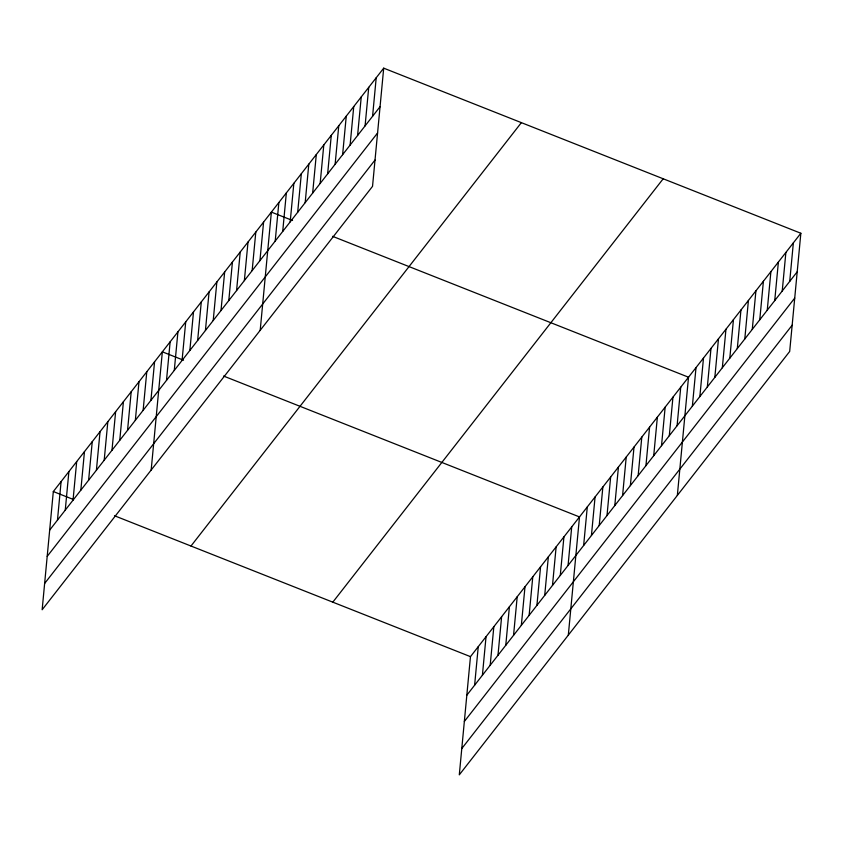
<?xml version="1.0" encoding="UTF-8"?>
<svg xmlns="http://www.w3.org/2000/svg" width="843" height="843" viewBox="0 0 843 843"><rect width="100%" height="100%" fill="white"/><g stroke="black" fill="none" stroke-linecap="round" stroke-linejoin="round"><path stroke-width="1.26" d="M383.702 68.157L53.32 491.543L42.15 609.742L372.532 186.356L383.702 68.157L800.85 233.258L789.68 351.457L459.298 774.843L470.468 656.644L800.85 233.258M57.472 520.11L61.107 481.564M65.259 510.131L68.894 471.585M73.046 500.152L76.681 461.606M80.833 490.162L84.469 451.627M88.62 480.183L92.256 441.648M96.408 470.204L100.043 431.669M104.195 460.225L107.83 421.679M111.982 450.246L115.628 411.7M119.769 440.267L123.415 401.721M127.556 430.288L131.202 391.742M135.344 420.309L138.99 381.763M143.131 410.33L146.777 371.784M150.918 400.351L154.564 361.805M151.171 470.025L162.351 351.826L183.521 360.203M166.493 380.393L170.138 341.847M174.28 370.414L177.926 331.868M182.067 360.425L185.713 321.889M189.854 350.446L193.5 311.91M197.641 340.467L201.287 301.931M205.429 330.488L209.075 291.941M213.216 320.509L216.862 281.962M221.003 310.53L224.649 271.983M228.79 300.551L232.436 262.004M236.577 290.572L240.223 252.025M244.365 280.593L248.011 242.046M252.152 270.614L255.798 232.067M259.939 260.635L263.585 222.088M260.202 330.308L271.372 212.109L292.553 220.487M275.218 241.056L278.864 202.51M282.711 231.456L286.346 192.91M290.192 221.857L293.838 183.321M297.684 212.267L301.33 173.721M305.177 202.668L308.812 164.122M312.658 193.068L316.304 154.532M320.15 183.479L323.796 144.933M327.642 173.879L331.278 135.333M335.124 164.28L338.77 125.733M342.616 154.68L346.262 116.144M350.108 145.091L353.744 106.545M357.59 135.491L361.236 96.945M365.082 125.892L368.728 87.345M372.574 116.302L376.21 77.756M474.62 685.211L478.255 646.665M482.407 675.232L486.042 636.686M490.194 665.253L493.829 626.707M497.981 655.274L501.617 616.728M505.768 645.295L509.404 606.749M513.556 635.316L517.202 596.77M521.343 625.327L524.989 586.791M529.13 615.348L532.776 576.812M536.917 605.369L540.563 566.833M544.704 595.39L548.35 556.854M552.492 585.411L556.138 546.865M560.279 575.432L563.925 536.886M568.066 565.453L571.712 526.907M568.319 635.127L579.499 516.928L223.532 376.041M583.641 545.495L587.286 506.949M591.428 535.516L595.074 496.97M599.215 525.537L602.861 486.991M607.002 515.558L610.648 477.012M614.789 505.579L618.435 467.033M622.577 495.6L626.223 457.054M630.364 485.61L634.01 447.075M638.151 475.631L641.797 437.096M645.938 465.652L649.584 427.116M653.725 455.673L657.371 417.127M661.513 445.694L665.159 407.148M669.3 435.715L672.946 397.169M677.087 425.736L680.733 387.19M677.35 495.41L688.52 377.211L332.553 236.325M692.366 406.157L696.012 367.611M699.859 396.558L703.494 358.022M707.34 386.969L710.986 348.422M714.832 377.369L718.478 338.823M722.325 367.769L725.96 329.234M729.806 358.18L733.452 319.634M737.298 348.58L740.944 310.034M744.79 338.981L748.426 300.435M752.272 329.381L755.918 290.846M759.764 319.792L763.41 281.246M767.256 310.192L770.892 271.646M774.738 300.593L778.384 262.057M782.23 291.004L785.876 252.457M789.722 281.404L793.358 242.858M49.684 530.089L380.056 106.703M47.197 556.369L377.569 132.983M44.637 583.451L375.009 160.065M190.982 546.032L521.364 122.646M332.816 602.165L663.188 178.779M466.832 695.19L797.204 271.804M464.345 721.471L794.717 298.095M461.785 748.563L792.167 325.177M53.32 491.543L73.32 499.456M114.5 515.758L470.468 656.644"/></g></svg>
